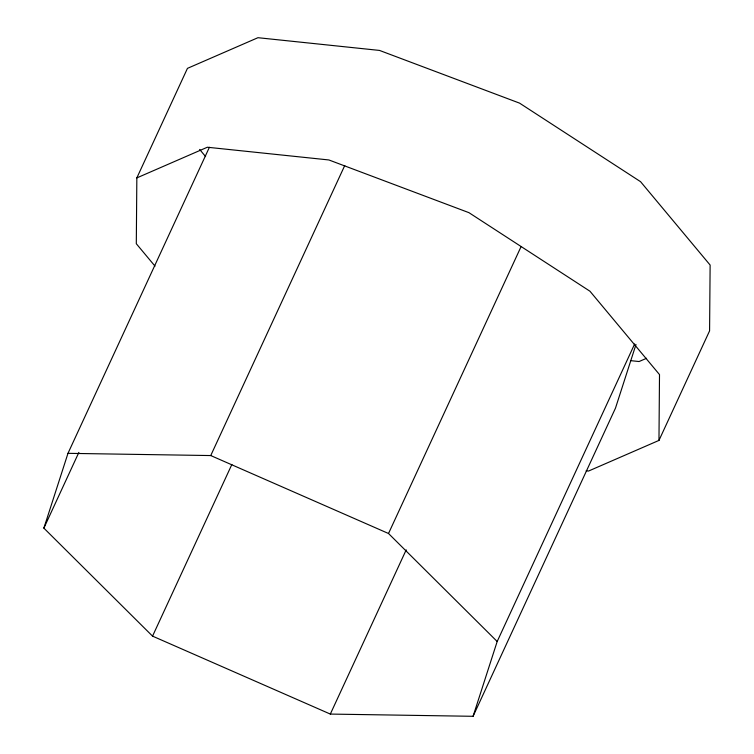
<?xml version="1.0" encoding="UTF-8"?>
<svg xmlns="http://www.w3.org/2000/svg" width="754" height="754" viewBox="0 0 754 754"><rect width="100%" height="100%" fill="white"/><g stroke="black" fill="none" stroke-linecap="round" stroke-linejoin="round"><path stroke-width="1.13" d="M586.141 470.826L588.478 471.071L658.968 440.411L709.58 330.874L710.127 265.05L640.57 181.686L519.553 103.128L379.507 50.424L257.953 37.7L187.454 68.36L136.842 177.897L136.304 243.721L155.004 266.134M658.968 440.411L659.505 374.587L589.958 291.223L468.941 212.666L328.895 159.961L207.341 147.237L136.842 177.897M635.99 344.493L615.481 408.131L473.078 716.3L330.327 714.076L152.544 636.131L43.873 528.13L67.983 453.333L209.395 147.294M473.078 716.3L497.188 641.503L634.651 343.994M43.873 528.13L78.859 452.419M67.983 453.333L210.743 455.557L344.757 165.512M152.544 636.131L231.874 464.455M497.188 641.503L388.517 533.502L521.061 246.652M330.327 714.076L406.208 549.855M646.564 358.282L639.09 361.534L630.909 360.676M210.743 455.557L388.517 533.502M199.631 149.424L205.616 156.596"/></g></svg>
